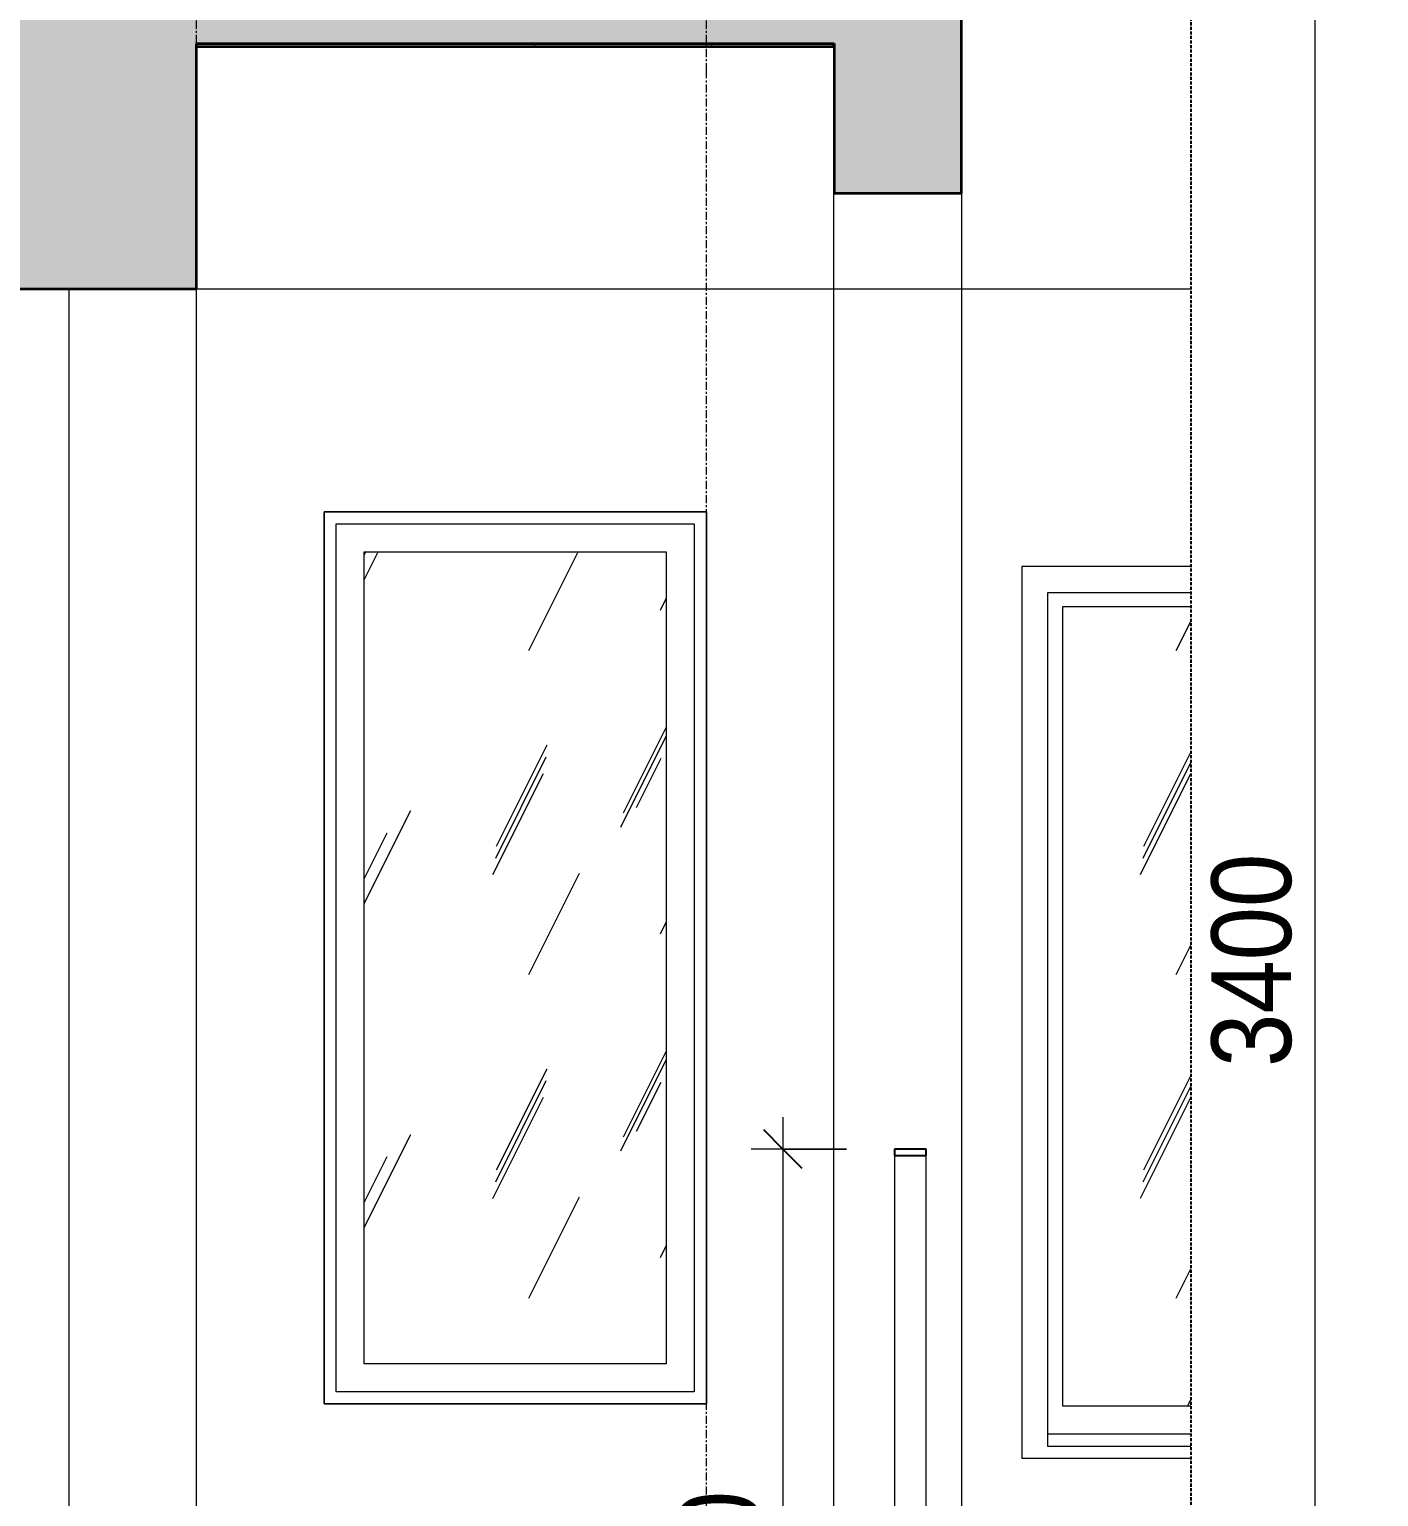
# Model space of a CAD drawing. Header units: millimetres. Extents: x 41758 to 237109, y 3795 to 78637.
# Drawn here: x 67020 to 69137, y 6455 to 8757 of the extents above; entities that cross this region are included whole.
import ezdxf

# ---------------------------------------------------------------- set-up
doc = ezdxf.new("R2010")
doc.units = ezdxf.units.MM
doc.linetypes.add('Grid Line', pattern=[22.225, 12.7, -3.175, 3.175, -3.175])
doc.linetypes.add('Hidden', pattern=[7.14375, 4.7625, -2.38125])
for name, color, linetype, lineweight in [('0-4', 90, 'Continuous', 5), ('A-ANNO-DIMS', 211, 'Continuous', 9), ('A-ANNO-DIMS-50', 211, 'Continuous', 9), ('A-CLNG-1', 250, 'Continuous', 35), ('A-CLNG-PATT-1', 7, 'Continuous', 18), ('A-DETL-GENF', 92, 'Continuous', 18), ('A-DETL-GENF-4', 9, 'Continuous', 18), ('A-DETL-GENF-5', 92, 'Hidden', 25), ('A-DETL-MEDM', 33, 'Continuous', 35), ('A-FLOR-HRAL', 11, 'Continuous', 18), ('A-FLOR-HRAL-3', 11, 'Continuous', 25), ('A-GLAZ', 151, 'Continuous', 18), ('A-WALL', 113, 'Continuous', 18), ('S-BEAM-2', 7, 'Continuous', 18), ('S-COLS', 52, 'Continuous', 18), ('S-COLS-6', 7, 'Continuous', 18), ('S-GRID-1', 1, 'Grid Line', 9)]:
    doc.layers.add(name, color=color, linetype=linetype, lineweight=lineweight)
doc.styles.add('UTM Avo', font='', dxfattribs={"width": 0.9, "height": 125})
doc.styles.get('UTM Avo').set_extended_font_data('UTM Avo')
doc.dimstyles.new('1_Dim_chi_tiet_2_5', dxfattribs={"dimscale": 304.8, "dimtxt": 124.912619, "dimasz": 0.19685, "dimexe": 0.164042, "dimexo": 0.0625, "dimgap": 0.016404, "dimtad": 1, "dimdec": 0, "dimrnd": 5, "dimzin": 0, "dimdsep": 46, "dimtxsty": 'UTM Avo', "dimblk1": 'OBLIQUE', "dimblk2": 'OBLIQUE', "dimsah": 1, "dimcen": 0.09, "dimdle": 0.164042, "dimazin": 0, "dimtfac": 1, "dimtdec": 4, "dimtix": 1, "dimtmove": 0, "dimatfit": 3, "dimfxl": 0.328084, "dimfxlon": 1, "dimtvp": 1, "dimtolj": 1, "dimtzin": 0, "dimarcsym": 2})

# ---------------------------------------------------------------- blocks, each defined once
blk = doc.blocks.new('NCV_TKTC_KET CAU_rvt-2-TKCS_CĂN HỘ LOẠI 6 - MẶT CẮT 1')
at = {"layer": 'S-BEAM-2'}
for p, q in [((44537, 8350), (45737, 8350)), ((45737, 8350), (46097.2, 8350))]:
    blk.add_line(p, q, dxfattribs=at)
at = {"layer": 'S-COLS-6'}
for p, q in [((44336.9, 5570), (44336.9, 8350)), ((44536.9, 5570), (44536.9, 8350))]:
    blk.add_line(p, q, dxfattribs=at)
blk = doc.blocks.new('NCV_TKTC_TANG 2_rvt-2-TKCS_CĂN HỘ LOẠI 6 - MẶT CẮT 1')
at = {"layer": 'A-CLNG-PATT-1'}
h = blk.add_hatch(dxfattribs=at)
h.set_pattern_fill('FP_6', color=256, style=0, pattern_type=2)
h.set_pattern_definition([(0, (40790.24, 15875), (406.4, 101.6), [16.764, -288.036, 16.764, -288.036, -1625.6]), (0, (40790.24, 15875), (406.4, 101.6), [-609.6, 16.764, -592.836, 16.764, -288.036, -711.2]), (0, (40790.24, 15875), (406.4, 101.6), [-1524, 16.764, -186.436, 16.764, -491.236]), (120, (40942.64, 15925.8), (-291.1882, 301.1527), [16.764, -288.036, 16.764, -288.036, -1625.6]), (120, (40942.64, 15925.8), (-291.1882, 301.1527), [-609.6, 16.764, -592.836, 16.764, -288.036, -711.2]), (120, (40942.64, 15925.8), (-291.1882, 301.1527), [-1524, 16.764, -186.436, 16.764, -491.236]), (240, (40993.44, 16129), (-115.2118, -402.7527), [16.764, -288.036, 16.764, -288.036, -1625.6]), (240, (40993.44, 16129), (-115.2118, -402.7527), [-609.6, 16.764, -592.836, 16.764, -288.036, -711.2]), (240, (40993.44, 16129), (-115.2118, -402.7527), [-1524, 16.764, -186.436, 16.764, -491.236])])
h.paths.add_polyline_path([(43536.9, 8730), (44235.3, 8730), (44235.3, 8735), (43536.9, 8735)])
h.paths.add_polyline_path([(45536.9, 8730), (45536.9, 8735), (44537, 8735), (44537, 8730), (45227.4, 8730)])
at = {"layer": 'A-CLNG-1'}
for p, q in [((44537, 8730), (45536.9, 8730)), ((45536.9, 8730), (45536.9, 8735))]:
    blk.add_line(p, q, dxfattribs=at)
blk = doc.blocks.new('1_FAMILY RVT - W01-WxH 1400x3200xmm-489780-TKCS_CĂN HỘ LOẠI 6 - MẶT CẮT 1')
at = {"layer": 'A-GLAZ'}
h = blk.add_hatch(dxfattribs=at)
h.set_pattern_fill('FP_9', color=256, style=0, pattern_type=2)
h.set_pattern_definition([(63.435, (41387, 15909.78), (-0.0009, 508), [177.488, -958.435]), (63.435, (40879, 15909.78), (-0.0009, 508), [177.488, -958.435]), (63.435, (41630.18, 16007.92), (-0.0009, 508), [177.488, -958.435]), (63.435, (41122.18, 16007.92), (-0.0009, 508), [177.488, -958.435]), (63.435, (41593.37, 15973.28), (-0.0009, 508), [177.488, -958.435]), (63.435, (41085.37, 15973.28), (-0.0009, 508), [177.488, -958.435]), (63.435, (41555.85, 16171.7), (-0.0009, 508), [86.267, -1049.655]), (63.435, (41047.85, 16171.7), (-0.0009, 508), [86.267, -1049.655]), (63.435, (41531.32, 16140.98), (-0.0009, 508), [177.488, -958.435]), (63.435, (41023.32, 16140.98), (-0.0009, 508), [177.488, -958.435]), (63.435, (41535.64, 16163.03), (-0.0009, 508), [177.488, -958.435]), (63.435, (41027.64, 16163.03), (-0.0009, 508), [177.488, -958.435]), (63.435, (41330.7, 16066.31), (-0.0009, 508), [177.488, -958.435]), (63.435, (40822.7, 16066.31), (-0.0009, 508), [177.488, -958.435]), (63.435, (41335.02, 16092.3), (-0.0009, 508), [177.488, -958.435]), (63.435, (40827.02, 16092.3), (-0.0009, 508), [177.488, -958.435]), (63.435, (41336.2, 16111.03), (-0.0009, 508), [177.488, -958.435]), (63.435, (40828.2, 16111.03), (-0.0009, 508), [177.488, -958.435])])
h.paths.add_polyline_path([(46097.2, 6596.9), (46097.2, 7850.9), (45895.5, 7850.9), (45895.5, 6596.9), (45914.5, 6596.9)])
for p, q in [((46097.2, 7914.4), (45832, 7914.4)), ((45832, 7914.4), (45832, 6514.4)), ((45872.9, 7873.5), (46097.2, 7873.5)), ((45872.9, 6533.4), (45872.9, 7873.5)), ((45895.5, 7850.9), (45895.5, 6596.9)), ((46097.2, 7850.9), (45895.5, 7850.9)), ((45895.5, 6596.9), (46097.2, 6596.9)), ((46097.2, 6552.5), (45872.9, 6552.5)), ((46097.2, 6552.5), (45872.9, 6552.5)), ((46097.2, 6533.4), (45872.9, 6533.4)), ((46097.2, 6514.4), (45832, 6514.4))]:
    blk.add_line(p, q, dxfattribs=at)
blk = doc.blocks.new('Railing - 50 x 10mm-1251315-TKCS_CĂN HỘ LOẠI 6 - MẶT CẮT 1')
at = {"layer": 'A-FLOR-HRAL'}
for p, q in [((45632, 6990), (45632, 5900)), ((45682, 5900), (45682, 6990)), ((45632, 5890), (45632, 5800)), ((45682, 5800), (45682, 5890))]:
    blk.add_line(p, q, dxfattribs=at)
blk = doc.blocks.new('Railing - Railing-1236740-TKCS_CĂN HỘ LOẠI 6 - MẶT CẮT 1')
at = {"layer": 'A-FLOR-HRAL-3'}
for p, q in [((45632, 7000), (45632, 6990)), ((45682, 7000), (45632, 7000)), ((45682, 6990), (45682, 7000)), ((45632, 6990), (45682, 6990)), ((45682, 5900), (45632, 5900)), ((45632, 5900), (45632, 5890)), ((45682, 5890), (45682, 5900)), ((45632, 5890), (45682, 5890))]:
    blk.add_line(p, q, dxfattribs=at)
blk.add_blockref('Railing - 50 x 10mm-1251315-TKCS_CĂN HỘ LOẠI 6 - MẶT CẮT 1', (0, 0))
blk = doc.blocks.new('M_Fixed - 600 x 1400mm-2135864-TKCS_CĂN HỘ LOẠI 6 - MẶT CẮT 1')
at = {"layer": 'A-GLAZ'}
h = blk.add_hatch(dxfattribs=at)
h.set_pattern_fill('FP_10', color=256, style=0, pattern_type=2)
h.set_pattern_definition([(63.435, (41387, 15909.78), (-0.0009, 508), [177.488, -958.435]), (63.435, (40879, 15909.78), (-0.0009, 508), [177.488, -958.435]), (63.435, (41630.18, 16007.92), (-0.0009, 508), [177.488, -958.435]), (63.435, (41122.18, 16007.92), (-0.0009, 508), [177.488, -958.435]), (63.435, (41593.37, 15973.28), (-0.0009, 508), [177.488, -958.435]), (63.435, (41085.37, 15973.28), (-0.0009, 508), [177.488, -958.435]), (63.435, (41555.85, 16171.7), (-0.0009, 508), [86.267, -1049.655]), (63.435, (41047.85, 16171.7), (-0.0009, 508), [86.267, -1049.655]), (63.435, (41531.32, 16140.98), (-0.0009, 508), [177.488, -958.435]), (63.435, (41023.32, 16140.98), (-0.0009, 508), [177.488, -958.435]), (63.435, (41535.64, 16163.03), (-0.0009, 508), [177.488, -958.435]), (63.435, (41027.64, 16163.03), (-0.0009, 508), [177.488, -958.435]), (63.435, (41330.7, 16066.31), (-0.0009, 508), [177.488, -958.435]), (63.435, (40822.7, 16066.31), (-0.0009, 508), [177.488, -958.435]), (63.435, (41335.02, 16092.3), (-0.0009, 508), [177.488, -958.435]), (63.435, (40827.02, 16092.3), (-0.0009, 508), [177.488, -958.435]), (63.435, (41336.2, 16111.03), (-0.0009, 508), [177.488, -958.435]), (63.435, (40828.2, 16111.03), (-0.0009, 508), [177.488, -958.435])])
h.paths.add_polyline_path([(45175.2, 6663), (45273.9, 6663), (45273.9, 7937), (44799.9, 7937), (44799.9, 6663)])
for p, q in [((45336.9, 8000), (44736.9, 8000)), ((44736.9, 8000), (44736.9, 6600)), ((45336.9, 6600), (45336.9, 8000)), ((44755.9, 6619), (44755.9, 7981)), ((44755.9, 7981), (45317.9, 7981)), ((45317.9, 7981), (45317.9, 6619)), ((44799.9, 6663), (44799.9, 7937)), ((44799.9, 7937), (45273.9, 7937)), ((45273.9, 7937), (45273.9, 6663)), ((45273.9, 6663), (44799.9, 6663)), ((45317.9, 6619), (44755.9, 6619)), ((44736.9, 6600), (45336.9, 6600))]:
    blk.add_line(p, q, dxfattribs=at)
blk = doc.blocks.new('BORDER VIEW - BORDER VIEW-2596443-TKCS_CĂN HỘ LOẠI 6 - MẶT CẮT 1')
at = {"layer": 'A-DETL-GENF-5'}
blk.add_line((46097.2, 9125.3), (46097.2, 5110), dxfattribs=at)
blk = doc.blocks.new('DIMBLOCK65-TKCS_CĂN HỘ LOẠI 6 - MẶT CẮT 1')
at = {"layer": 'A-ANNO-DIMS-50'}
for p, q in [((68202, 7050), (68202, 5550)), ((68302, 7000), (68152, 7000)), ((68202, 7000), (68302, 7000)), ((68302, 5600), (68152, 5600)), ((68202, 5600), (68302, 5600))]:
    blk.add_line(p, q, dxfattribs=at)
at = {"layer": 'A-ANNO-DIMS-50', "lineweight": 25}
for p, q in [((68202, 7000), (68172, 7030)), ((68202, 7000), (68232, 6970)), ((68202, 5600), (68172, 5630)), ((68202, 5600), (68232, 5570))]:
    blk.add_line(p, q, dxfattribs=at)
at = {"layer": 'A-ANNO-DIMS-50', "color": 0, "insert": (68039.6, 6128.8), "char_height": 125, "width": 410.824, "attachment_point": 1, "rotation": 90, "line_spacing_factor": 1.110334, "style": 'UTM Avo'}
blk.add_mtext('1400', dxfattribs=at)
blk = doc.blocks.new('_Oblique')
at = {"color": 0, "linetype": 'ByBlock', "lineweight": -2}
blk.add_line((-0.5, -0.5), (0.5, 0.5), dxfattribs=at)
blk = doc.blocks.new('DIMBLOCK70-TKCS_CĂN HỘ LOẠI 6 - MẶT CẮT 1')
at = {"layer": 'A-ANNO-DIMS-50'}
for p, q in [((69036.9, 9050), (69036.9, 5550)), ((69136.9, 9000), (68986.9, 9000)), ((69036.9, 9000), (69136.9, 9000)), ((69136.9, 5600), (68986.9, 5600)), ((69036.9, 5600), (69136.9, 5600))]:
    blk.add_line(p, q, dxfattribs=at)
at = {"layer": 'A-ANNO-DIMS-50', "lineweight": 25}
for p, q in [((69036.9, 9000), (69006.9, 9030)), ((69036.9, 9000), (69066.9, 8970)), ((69036.9, 5600), (69006.9, 5630)), ((69036.9, 5600), (69066.9, 5570))]:
    blk.add_line(p, q, dxfattribs=at)
at = {"layer": 'A-ANNO-DIMS-50', "color": 0, "insert": (68874.5, 7128.8), "char_height": 125, "width": 410.824, "attachment_point": 1, "rotation": 90, "line_spacing_factor": 1.110334, "style": 'UTM Avo'}
blk.add_mtext('3400', dxfattribs=at)

msp = doc.modelspace()

# ---------------------------------------------------------------- hatches: boundary and pattern name
at = {"layer": 'A-DETL-GENF-4'}
h = msp.add_hatch(dxfattribs=at)
h.set_pattern_fill('FP_4', color=256, style=0, pattern_type=2)
h.set_pattern_definition([(50, (63535.37, 15875), (364.368, -31.878), [38.1, -419.1]), (355, (63535.37, 15875), (-70.486, 382.113), [30.48, -335.28]), (100.451, (63565.73, 15872.34), (293.885, 350.233), [32.38, -356.18]), (46.184, (63535.37, 15976.6), (542.158, -84.086), [57.15, -628.65]), (96.636, (63580.55, 15969.6), (474.805, 494.855), [48.57, -534.27]), (351.184, (63535.37, 15976.6), (474.81, 494.85), [45.72, -502.92]), (21, (63586.17, 15951.2), (303.228, -204.53), [38.1, -419.1]), (326, (63586.17, 15951.2), (123.604, 368.376), [30.48, -335.28]), (71.451, (63611.43, 15934.16), (426.834, 163.843), [32.38, -356.18]), (37.5, (63535.37, 15875), (6.1766, 169.1102), [3.353, -327.863, 3.353, -337.007, -336.55]), (37.5, (63535.37, 15875), (6.1766, 169.1102), [-671.576, 3.353, -333.197]), (7.5, (63535.37, 15875), (133.639, 200.3615), [3.353, -190.703, 3.353, -320.243, -128.27]), (7.5, (63535.37, 15875), (133.639, 200.3615), [-517.652, 3.353, -124.917]), (327.5, (63422.08, 15875), (271.1818, -11.4584), [3.353, -123.647, 3.353, -392.887, -525.78]), (327.5, (63422.08, 15875), (271.1818, -11.4584), [-523.24, 3.353, -522.427]), (317.5, (63371.28, 15875), (296.2585, 50.853), [3.353, -161.747, 3.353, -259.791, -373.38]), (317.5, (63371.28, 15875), (296.2585, 50.853), [-428.244, 3.353, -370.027]), (45, (63535.37, 15875), (-125.7236, 125.7236), []), (45, (63535.37, 16065.5), (-125.7236, 125.7236), [])])
h.paths.add_polyline_path([(62980.8, 8350), (62980.8, 8785), (66282.1, 8785), (66282.1, 8735), (66980.4, 8735), (66980.4, 8350), (67282.1, 8350), (67282.1, 8735), (68282.5, 8735), (68282.5, 8500), (68482.5, 8500), (68482.1, 9100), (68282.1, 9100), (68282.1, 8900), (66282.1, 8900), (66282.1, 8950), (57802.5, 8950), (57802.5, 8750), (58280.4, 8750), (58280.4, 8500), (58480.4, 8500), (58480.4, 8785), (62680.8, 8785), (62680.8, 8350), (62980.8, 8350)])

# ---------------------------------------------------------------- linework, layer by layer
at = {"layer": 'A-DETL-MEDM'}
for p, q in [((68482.5, 8500), (68482.5, 9100)), ((67282.1, 8350), (67282.1, 8735)), ((67282.1, 8735), (68282.5, 8735)), ((68282.5, 8735), (68282.5, 8500)), ((68282.5, 8500), (68482.5, 8500)), ((66980.4, 8350), (67282.1, 8350))]:
    msp.add_line(p, q, dxfattribs=at)
at = {"layer": 'A-WALL'}
for p, q in [((68482.1, 8500), (68482.1, 5700)), ((67482.1, 6600), (67482.1, 8000)), ((67482.1, 8000), (68082.1, 8000)), ((68082.1, 8000), (68082.1, 6600)), ((68082.1, 6600), (67482.1, 6600))]:
    msp.add_line(p, q, dxfattribs=at)
at = {"layer": 'S-COLS'}
for p, q in [((68282.1, 5570), (68282.1, 8730)), ((68482.1, 8500), (68482.1, 5700))]:
    msp.add_line(p, q, dxfattribs=at)
at = {"layer": 'S-GRID-1'}
for p, q in [((67282.1, 8691.4), (67282.1, 9941.4)), ((68082.1, 8691.4), (68082.1, 9941.4)), ((67282.1, 5657.6), (67282.1, 8691.4)), ((68082.1, 5657.6), (68082.1, 8691.4))]:
    msp.add_line(p, q, dxfattribs=at)

# ---------------------------------------------------------------- block references
at = {"layer": '0-4'}
for name in ['NCV_TKTC_KET CAU_rvt-2-TKCS_CĂN HỘ LOẠI 6 - MẶT CẮT 1', 'NCV_TKTC_TANG 2_rvt-2-TKCS_CĂN HỘ LOẠI 6 - MẶT CẮT 1']:
    msp.add_blockref(name, (22745.1, 0), dxfattribs=at)
at = {"layer": 'A-DETL-GENF'}
msp.add_blockref('BORDER VIEW - BORDER VIEW-2596443-TKCS_CĂN HỘ LOẠI 6 - MẶT CẮT 1', (22745.1, 0), dxfattribs=at)
at = {"layer": 'A-FLOR-HRAL'}
msp.add_blockref('Railing - Railing-1236740-TKCS_CĂN HỘ LOẠI 6 - MẶT CẮT 1', (22745.1, 0), dxfattribs=at)
at = {"layer": 'A-GLAZ'}
for name in ['M_Fixed - 600 x 1400mm-2135864-TKCS_CĂN HỘ LOẠI 6 - MẶT CẮT 1', '1_FAMILY RVT - W01-WxH 1400x3200xmm-489780-TKCS_CĂN HỘ LOẠI 6 - MẶT CẮT 1']:
    msp.add_blockref(name, (22745.1, 0), dxfattribs=at)

# ---------------------------------------------------------------- dimensions: what is measured, and where the dimension line sits
at = {"layer": 'A-ANNO-DIMS'}
for base, p1, p2, override, picture, middle in [((69036.9, 5600), (69136.9, 9000), (69136.9, 5600), {"dimpost": '<>', "dimfxl": 3400}, 'DIMBLOCK70-TKCS_CĂN HỘ LOẠI 6 - MẶT CẮT 1', (68967.2, 7300)), ((68202, 5600), (68302, 7000), (68302, 5600), {"dimpost": '<>', "dimfxl": 1400}, 'DIMBLOCK65-TKCS_CĂN HỘ LOẠI 6 - MẶT CẮT 1', (68132.3, 6300))]:
    dim = msp.add_linear_dim(base=base, p1=p1, p2=p2, angle=90, dimstyle='1_Dim_chi_tiet_2_5', override=override, dxfattribs=at)
    dim.commit()
    dim.dimension.update_dxf_attribs({"geometry": picture, "text_midpoint": middle})

doc.saveas('drawing.dxf')
